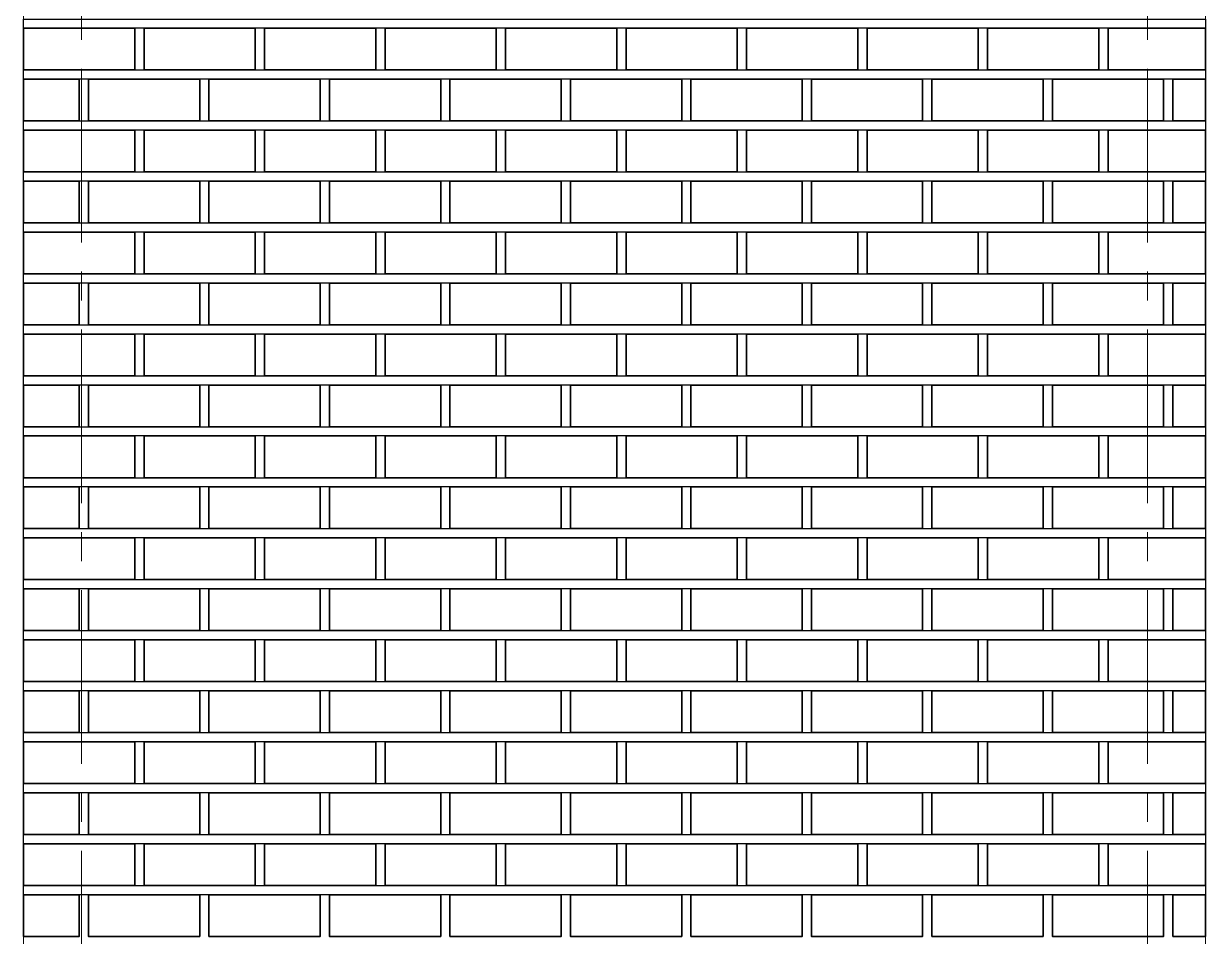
# Model space of a CAD drawing. Header units: millimetres. Extents: x 306212 to 393045, y -154783 to -111932.
# Drawn here: x 379303 to 381853, y -146567 to -144597 of the extents above; entities that cross this region are included whole.
import ezdxf

# ---------------------------------------------------------------- set-up
doc = ezdxf.new("R2010")
doc.units = ezdxf.units.MM
doc.linetypes.add('CENTER2', pattern=[1.125, 0.75, -0.125, 0.125, -0.125])
doc.layers.add('ahsap', color=222, linetype='Continuous', lineweight=13)
doc.layers.add('AKS', color=252, linetype='CENTER2')

msp = doc.modelspace()

# ---------------------------------------------------------------- linework, layer by layer
at = {"layer": 'ahsap'}
for p, q in [((379303.4, -140959.9), (379303.4, -147357.4)), ((381853.4, -140959.9), (381853.4, -147357.4))]:
    msp.add_line(p, q, dxfattribs=at)
at = {"layer": 'ahsap', "color": 251, "lineweight": 30}
for points in [[(379503.4, -144607.4), (379303.4, -144607.4), (379303.4, -144587.4), (381853.4, -144587.4), (381853.4, -144607.4), (379503.4, -144607.4)], [(379503.4, -144717.4), (379303.4, -144717.4), (379303.4, -144697.4), (381853.4, -144697.4), (381853.4, -144717.4), (379503.4, -144717.4)], [(379503.4, -144827.4), (379303.4, -144827.4), (379303.4, -144807.4), (381853.4, -144807.4), (381853.4, -144827.4), (379503.4, -144827.4)], [(379503.4, -144937.4), (379303.4, -144937.4), (379303.4, -144917.4), (381853.4, -144917.4), (381853.4, -144937.4), (379503.4, -144937.4)], [(379503.4, -145047.4), (379303.4, -145047.4), (379303.4, -145027.4), (381853.4, -145027.4), (381853.4, -145047.4), (379503.4, -145047.4)], [(379503.4, -145157.4), (379303.4, -145157.4), (379303.4, -145137.4), (381853.4, -145137.4), (381853.4, -145157.4), (379503.4, -145157.4)], [(379503.4, -145267.4), (379303.4, -145267.4), (379303.4, -145247.4), (381853.4, -145247.4), (381853.4, -145267.4), (379503.4, -145267.4)], [(379503.4, -145377.4), (379303.4, -145377.4), (379303.4, -145357.4), (381853.4, -145357.4), (381853.4, -145377.4), (379503.4, -145377.4)], [(379503.4, -145487.4), (379303.4, -145487.4), (379303.4, -145467.4), (381853.4, -145467.4), (381853.4, -145487.4), (379503.4, -145487.4)], [(379503.4, -145597.4), (379303.4, -145597.4), (379303.4, -145577.4), (381853.4, -145577.4), (381853.4, -145597.4), (379503.4, -145597.4)], [(379503.4, -145707.4), (379303.4, -145707.4), (379303.4, -145687.4), (381853.4, -145687.4), (381853.4, -145707.4), (379503.4, -145707.4)], [(379503.4, -145817.4), (379303.4, -145817.4), (379303.4, -145797.4), (381853.4, -145797.4), (381853.4, -145817.4), (379503.4, -145817.4)], [(379503.4, -145927.4), (379303.4, -145927.4), (379303.4, -145907.4), (381853.4, -145907.4), (381853.4, -145927.4), (379503.4, -145927.4)], [(379503.4, -146037.4), (379303.4, -146037.4), (379303.4, -146017.4), (381853.4, -146017.4), (381853.4, -146037.4), (379503.4, -146037.4)], [(379503.4, -146147.4), (379303.4, -146147.4), (379303.4, -146127.4), (381853.4, -146127.4), (381853.4, -146147.4), (379503.4, -146147.4)], [(379503.4, -146257.4), (379303.4, -146257.4), (379303.4, -146237.4), (381853.4, -146237.4), (381853.4, -146257.4), (379503.4, -146257.4)], [(379503.4, -146367.4), (379303.4, -146367.4), (379303.4, -146347.4), (381853.4, -146347.4), (381853.4, -146367.4), (379503.4, -146367.4)], [(379503.4, -146477.4), (379303.4, -146477.4), (379303.4, -146457.4), (381853.4, -146457.4), (381853.4, -146477.4), (379503.4, -146477.4)]]:
    msp.add_lwpolyline(points, dxfattribs=at)
at = {"layer": 'ahsap', "color": 26, "lineweight": 35}
for points in [[(379503.4, -144697.4), (379303.4, -144697.4), (379303.4, -144607.4), (379543.4, -144607.4), (379543.4, -144697.4), (379503.4, -144697.4)], [(379763.4, -144697.4), (379563.4, -144697.4), (379563.4, -144607.4), (379803.4, -144607.4), (379803.4, -144697.4), (379763.4, -144697.4)], [(380023.4, -144697.4), (379823.4, -144697.4), (379823.4, -144607.4), (380063.4, -144607.4), (380063.4, -144697.4), (380023.4, -144697.4)], [(380283.4, -144697.4), (380083.4, -144697.4), (380083.4, -144607.4), (380323.4, -144607.4), (380323.4, -144697.4), (380283.4, -144697.4)], [(380543.4, -144697.4), (380343.4, -144697.4), (380343.4, -144607.4), (380583.4, -144607.4), (380583.4, -144697.4), (380543.4, -144697.4)], [(380803.4, -144697.4), (380603.4, -144697.4), (380603.4, -144607.4), (380843.4, -144607.4), (380843.4, -144697.4), (380803.4, -144697.4)], [(381063.4, -144697.4), (380863.4, -144697.4), (380863.4, -144607.4), (381103.4, -144607.4), (381103.4, -144697.4), (381063.4, -144697.4)], [(381323.4, -144697.4), (381123.4, -144697.4), (381123.4, -144607.4), (381363.4, -144607.4), (381363.4, -144697.4), (381323.4, -144697.4)], [(381583.4, -144697.4), (381383.4, -144697.4), (381383.4, -144607.4), (381623.4, -144607.4), (381623.4, -144697.4), (381583.4, -144697.4)], [(381843.4, -144697.4), (381643.4, -144697.4), (381643.4, -144607.4), (381853.4, -144607.4), (381853.4, -144697.4), (381843.4, -144697.4)], [(379303.4, -144807.4), (379303.4, -144717.4), (379423.4, -144717.4), (379423.4, -144807.4), (379303.4, -144807.4)], [(379643.4, -144807.4), (379443.4, -144807.4), (379443.4, -144717.4), (379683.4, -144717.4), (379683.4, -144807.4), (379643.4, -144807.4)], [(379903.4, -144807.4), (379703.4, -144807.4), (379703.4, -144717.4), (379943.4, -144717.4), (379943.4, -144807.4), (379903.4, -144807.4)], [(380163.4, -144807.4), (379963.4, -144807.4), (379963.4, -144717.4), (380203.4, -144717.4), (380203.4, -144807.4), (380163.4, -144807.4)], [(380423.4, -144807.4), (380223.4, -144807.4), (380223.4, -144717.4), (380463.4, -144717.4), (380463.4, -144807.4), (380423.4, -144807.4)], [(380683.4, -144807.4), (380483.4, -144807.4), (380483.4, -144717.4), (380723.4, -144717.4), (380723.4, -144807.4), (380683.4, -144807.4)], [(380943.4, -144807.4), (380743.4, -144807.4), (380743.4, -144717.4), (380983.4, -144717.4), (380983.4, -144807.4), (380943.4, -144807.4)], [(381203.4, -144807.4), (381003.4, -144807.4), (381003.4, -144717.4), (381243.4, -144717.4), (381243.4, -144807.4), (381203.4, -144807.4)], [(381463.4, -144807.4), (381263.4, -144807.4), (381263.4, -144717.4), (381503.4, -144717.4), (381503.4, -144807.4), (381463.4, -144807.4)], [(381723.4, -144807.4), (381523.4, -144807.4), (381523.4, -144717.4), (381763.4, -144717.4), (381763.4, -144807.4), (381723.4, -144807.4)], [(381853.4, -144807.4), (381783.4, -144807.4), (381783.4, -144717.4), (381853.4, -144717.4), (381853.4, -144807.4), (381853.4, -144807.4)], [(379503.4, -144917.4), (379303.4, -144917.4), (379303.4, -144827.4), (379543.4, -144827.4), (379543.4, -144917.4), (379503.4, -144917.4)], [(379763.4, -144917.4), (379563.4, -144917.4), (379563.4, -144827.4), (379803.4, -144827.4), (379803.4, -144917.4), (379763.4, -144917.4)], [(380023.4, -144917.4), (379823.4, -144917.4), (379823.4, -144827.4), (380063.4, -144827.4), (380063.4, -144917.4), (380023.4, -144917.4)], [(380283.4, -144917.4), (380083.4, -144917.4), (380083.4, -144827.4), (380323.4, -144827.4), (380323.4, -144917.4), (380283.4, -144917.4)], [(380543.4, -144917.4), (380343.4, -144917.4), (380343.4, -144827.4), (380583.4, -144827.4), (380583.4, -144917.4), (380543.4, -144917.4)], [(380803.4, -144917.4), (380603.4, -144917.4), (380603.4, -144827.4), (380843.4, -144827.4), (380843.4, -144917.4), (380803.4, -144917.4)], [(381063.4, -144917.4), (380863.4, -144917.4), (380863.4, -144827.4), (381103.4, -144827.4), (381103.4, -144917.4), (381063.4, -144917.4)], [(381323.4, -144917.4), (381123.4, -144917.4), (381123.4, -144827.4), (381363.4, -144827.4), (381363.4, -144917.4), (381323.4, -144917.4)], [(381583.4, -144917.4), (381383.4, -144917.4), (381383.4, -144827.4), (381623.4, -144827.4), (381623.4, -144917.4), (381583.4, -144917.4)], [(381843.4, -144917.4), (381643.4, -144917.4), (381643.4, -144827.4), (381853.4, -144827.4), (381853.4, -144917.4), (381843.4, -144917.4)], [(379303.4, -145027.4), (379303.4, -144937.4), (379423.4, -144937.4), (379423.4, -145027.4), (379303.4, -145027.4)], [(379643.4, -145027.4), (379443.4, -145027.4), (379443.4, -144937.4), (379683.4, -144937.4), (379683.4, -145027.4), (379643.4, -145027.4)], [(379903.4, -145027.4), (379703.4, -145027.4), (379703.4, -144937.4), (379943.4, -144937.4), (379943.4, -145027.4), (379903.4, -145027.4)], [(380163.4, -145027.4), (379963.4, -145027.4), (379963.4, -144937.4), (380203.4, -144937.4), (380203.4, -145027.4), (380163.4, -145027.4)], [(380423.4, -145027.4), (380223.4, -145027.4), (380223.4, -144937.4), (380463.4, -144937.4), (380463.4, -145027.4), (380423.4, -145027.4)], [(380683.4, -145027.4), (380483.4, -145027.4), (380483.4, -144937.4), (380723.4, -144937.4), (380723.4, -145027.4), (380683.4, -145027.4)], [(380943.4, -145027.4), (380743.4, -145027.4), (380743.4, -144937.4), (380983.4, -144937.4), (380983.4, -145027.4), (380943.4, -145027.4)], [(381203.4, -145027.4), (381003.4, -145027.4), (381003.4, -144937.4), (381243.4, -144937.4), (381243.4, -145027.4), (381203.4, -145027.4)], [(381463.4, -145027.4), (381263.4, -145027.4), (381263.4, -144937.4), (381503.4, -144937.4), (381503.4, -145027.4), (381463.4, -145027.4)], [(381723.4, -145027.4), (381523.4, -145027.4), (381523.4, -144937.4), (381763.4, -144937.4), (381763.4, -145027.4), (381723.4, -145027.4)], [(381853.4, -145027.4), (381783.4, -145027.4), (381783.4, -144937.4), (381853.4, -144937.4), (381853.4, -145027.4), (381853.4, -145027.4)], [(379503.4, -145137.4), (379303.4, -145137.4), (379303.4, -145047.4), (379543.4, -145047.4), (379543.4, -145137.4), (379503.4, -145137.4)], [(379763.4, -145137.4), (379563.4, -145137.4), (379563.4, -145047.4), (379803.4, -145047.4), (379803.4, -145137.4), (379763.4, -145137.4)], [(380023.4, -145137.4), (379823.4, -145137.4), (379823.4, -145047.4), (380063.4, -145047.4), (380063.4, -145137.4), (380023.4, -145137.4)], [(380283.4, -145137.4), (380083.4, -145137.4), (380083.4, -145047.4), (380323.4, -145047.4), (380323.4, -145137.4), (380283.4, -145137.4)], [(380543.4, -145137.4), (380343.4, -145137.4), (380343.4, -145047.4), (380583.4, -145047.4), (380583.4, -145137.4), (380543.4, -145137.4)], [(380803.4, -145137.4), (380603.4, -145137.4), (380603.4, -145047.4), (380843.4, -145047.4), (380843.4, -145137.4), (380803.4, -145137.4)], [(381063.4, -145137.4), (380863.4, -145137.4), (380863.4, -145047.4), (381103.4, -145047.4), (381103.4, -145137.4), (381063.4, -145137.4)], [(381323.4, -145137.4), (381123.4, -145137.4), (381123.4, -145047.4), (381363.4, -145047.4), (381363.4, -145137.4), (381323.4, -145137.4)], [(381583.4, -145137.4), (381383.4, -145137.4), (381383.4, -145047.4), (381623.4, -145047.4), (381623.4, -145137.4), (381583.4, -145137.4)], [(381843.4, -145137.4), (381643.4, -145137.4), (381643.4, -145047.4), (381853.4, -145047.4), (381853.4, -145137.4), (381843.4, -145137.4)], [(379303.4, -145247.4), (379303.4, -145157.4), (379423.4, -145157.4), (379423.4, -145247.4), (379303.4, -145247.4)], [(379643.4, -145247.4), (379443.4, -145247.4), (379443.4, -145157.4), (379683.4, -145157.4), (379683.4, -145247.4), (379643.4, -145247.4)], [(379903.4, -145247.4), (379703.4, -145247.4), (379703.4, -145157.4), (379943.4, -145157.4), (379943.4, -145247.4), (379903.4, -145247.4)], [(380163.4, -145247.4), (379963.4, -145247.4), (379963.4, -145157.4), (380203.4, -145157.4), (380203.4, -145247.4), (380163.4, -145247.4)], [(380423.4, -145247.4), (380223.4, -145247.4), (380223.4, -145157.4), (380463.4, -145157.4), (380463.4, -145247.4), (380423.4, -145247.4)], [(380683.4, -145247.4), (380483.4, -145247.4), (380483.4, -145157.4), (380723.4, -145157.4), (380723.4, -145247.4), (380683.4, -145247.4)], [(380943.4, -145247.4), (380743.4, -145247.4), (380743.4, -145157.4), (380983.4, -145157.4), (380983.4, -145247.4), (380943.4, -145247.4)], [(381203.4, -145247.4), (381003.4, -145247.4), (381003.4, -145157.4), (381243.4, -145157.4), (381243.4, -145247.4), (381203.4, -145247.4)], [(381463.4, -145247.4), (381263.4, -145247.4), (381263.4, -145157.4), (381503.4, -145157.4), (381503.4, -145247.4), (381463.4, -145247.4)], [(381723.4, -145247.4), (381523.4, -145247.4), (381523.4, -145157.4), (381763.4, -145157.4), (381763.4, -145247.4), (381723.4, -145247.4)], [(381853.4, -145247.4), (381783.4, -145247.4), (381783.4, -145157.4), (381853.4, -145157.4), (381853.4, -145247.4), (381853.4, -145247.4)], [(379503.4, -145357.4), (379303.4, -145357.4), (379303.4, -145267.4), (379543.4, -145267.4), (379543.4, -145357.4), (379503.4, -145357.4)], [(379763.4, -145357.4), (379563.4, -145357.4), (379563.4, -145267.4), (379803.4, -145267.4), (379803.4, -145357.4), (379763.4, -145357.4)], [(380023.4, -145357.4), (379823.4, -145357.4), (379823.4, -145267.4), (380063.4, -145267.4), (380063.4, -145357.4), (380023.4, -145357.4)], [(380283.4, -145357.4), (380083.4, -145357.4), (380083.4, -145267.4), (380323.4, -145267.4), (380323.4, -145357.4), (380283.4, -145357.4)], [(380543.4, -145357.4), (380343.4, -145357.4), (380343.4, -145267.4), (380583.4, -145267.4), (380583.4, -145357.4), (380543.4, -145357.4)], [(380803.4, -145357.4), (380603.4, -145357.4), (380603.4, -145267.4), (380843.4, -145267.4), (380843.4, -145357.4), (380803.4, -145357.4)], [(381063.4, -145357.4), (380863.4, -145357.4), (380863.4, -145267.4), (381103.4, -145267.4), (381103.4, -145357.4), (381063.4, -145357.4)], [(381323.4, -145357.4), (381123.4, -145357.4), (381123.4, -145267.4), (381363.4, -145267.4), (381363.4, -145357.4), (381323.4, -145357.4)], [(381583.4, -145357.4), (381383.4, -145357.4), (381383.4, -145267.4), (381623.4, -145267.4), (381623.4, -145357.4), (381583.4, -145357.4)], [(381843.4, -145357.4), (381643.4, -145357.4), (381643.4, -145267.4), (381853.4, -145267.4), (381853.4, -145357.4), (381843.4, -145357.4)], [(379303.4, -145467.4), (379303.4, -145377.4), (379423.4, -145377.4), (379423.4, -145467.4), (379303.4, -145467.4)], [(379643.4, -145467.4), (379443.4, -145467.4), (379443.4, -145377.4), (379683.4, -145377.4), (379683.4, -145467.4), (379643.4, -145467.4)], [(379903.4, -145467.4), (379703.4, -145467.4), (379703.4, -145377.4), (379943.4, -145377.4), (379943.4, -145467.4), (379903.4, -145467.4)], [(380163.4, -145467.4), (379963.4, -145467.4), (379963.4, -145377.4), (380203.4, -145377.4), (380203.4, -145467.4), (380163.4, -145467.4)], [(380423.4, -145467.4), (380223.4, -145467.4), (380223.4, -145377.4), (380463.4, -145377.4), (380463.4, -145467.4), (380423.4, -145467.4)], [(380683.4, -145467.4), (380483.4, -145467.4), (380483.4, -145377.4), (380723.4, -145377.4), (380723.4, -145467.4), (380683.4, -145467.4)], [(380943.4, -145467.4), (380743.4, -145467.4), (380743.4, -145377.4), (380983.4, -145377.4), (380983.4, -145467.4), (380943.4, -145467.4)], [(381203.4, -145467.4), (381003.4, -145467.4), (381003.4, -145377.4), (381243.4, -145377.4), (381243.4, -145467.4), (381203.4, -145467.4)], [(381463.4, -145467.4), (381263.4, -145467.4), (381263.4, -145377.4), (381503.4, -145377.4), (381503.4, -145467.4), (381463.4, -145467.4)], [(381723.4, -145467.4), (381523.4, -145467.4), (381523.4, -145377.4), (381763.4, -145377.4), (381763.4, -145467.4), (381723.4, -145467.4)], [(381853.4, -145467.4), (381783.4, -145467.4), (381783.4, -145377.4), (381853.4, -145377.4), (381853.4, -145467.4), (381853.4, -145467.4)], [(379503.4, -145577.4), (379303.4, -145577.4), (379303.4, -145487.4), (379543.4, -145487.4), (379543.4, -145577.4), (379503.4, -145577.4)], [(379763.4, -145577.4), (379563.4, -145577.4), (379563.4, -145487.4), (379803.4, -145487.4), (379803.4, -145577.4), (379763.4, -145577.4)], [(380023.4, -145577.4), (379823.4, -145577.4), (379823.4, -145487.4), (380063.4, -145487.4), (380063.4, -145577.4), (380023.4, -145577.4)], [(380283.4, -145577.4), (380083.4, -145577.4), (380083.4, -145487.4), (380323.4, -145487.4), (380323.4, -145577.4), (380283.4, -145577.4)], [(380543.4, -145577.4), (380343.4, -145577.4), (380343.4, -145487.4), (380583.4, -145487.4), (380583.4, -145577.4), (380543.4, -145577.4)], [(380803.4, -145577.4), (380603.4, -145577.4), (380603.4, -145487.4), (380843.4, -145487.4), (380843.4, -145577.4), (380803.4, -145577.4)], [(381063.4, -145577.4), (380863.4, -145577.4), (380863.4, -145487.4), (381103.4, -145487.4), (381103.4, -145577.4), (381063.4, -145577.4)], [(381323.4, -145577.4), (381123.4, -145577.4), (381123.4, -145487.4), (381363.4, -145487.4), (381363.4, -145577.4), (381323.4, -145577.4)], [(381583.4, -145577.4), (381383.4, -145577.4), (381383.4, -145487.4), (381623.4, -145487.4), (381623.4, -145577.4), (381583.4, -145577.4)], [(381843.4, -145577.4), (381643.4, -145577.4), (381643.4, -145487.4), (381853.4, -145487.4), (381853.4, -145577.4), (381843.4, -145577.4)], [(379303.4, -145687.4), (379303.4, -145597.4), (379423.4, -145597.4), (379423.4, -145687.4), (379303.4, -145687.4)], [(379643.4, -145687.4), (379443.4, -145687.4), (379443.4, -145597.4), (379683.4, -145597.4), (379683.4, -145687.4), (379643.4, -145687.4)], [(379903.4, -145687.4), (379703.4, -145687.4), (379703.4, -145597.4), (379943.4, -145597.4), (379943.4, -145687.4), (379903.4, -145687.4)], [(380163.4, -145687.4), (379963.4, -145687.4), (379963.4, -145597.4), (380203.4, -145597.4), (380203.4, -145687.4), (380163.4, -145687.4)], [(380423.4, -145687.4), (380223.4, -145687.4), (380223.4, -145597.4), (380463.4, -145597.4), (380463.4, -145687.4), (380423.4, -145687.4)], [(380683.4, -145687.4), (380483.4, -145687.4), (380483.4, -145597.4), (380723.4, -145597.4), (380723.4, -145687.4), (380683.4, -145687.4)], [(380943.4, -145687.4), (380743.4, -145687.4), (380743.4, -145597.4), (380983.4, -145597.4), (380983.4, -145687.4), (380943.4, -145687.4)], [(381203.4, -145687.4), (381003.4, -145687.4), (381003.4, -145597.4), (381243.4, -145597.4), (381243.4, -145687.4), (381203.4, -145687.4)], [(381463.4, -145687.4), (381263.4, -145687.4), (381263.4, -145597.4), (381503.4, -145597.4), (381503.4, -145687.4), (381463.4, -145687.4)], [(381723.4, -145687.4), (381523.4, -145687.4), (381523.4, -145597.4), (381763.4, -145597.4), (381763.4, -145687.4), (381723.4, -145687.4)], [(381853.4, -145687.4), (381783.4, -145687.4), (381783.4, -145597.4), (381853.4, -145597.4), (381853.4, -145687.4), (381853.4, -145687.4)], [(379503.4, -145797.4), (379303.4, -145797.4), (379303.4, -145707.4), (379543.4, -145707.4), (379543.4, -145797.4), (379503.4, -145797.4)], [(379763.4, -145797.4), (379563.4, -145797.4), (379563.4, -145707.4), (379803.4, -145707.4), (379803.4, -145797.4), (379763.4, -145797.4)], [(380023.4, -145797.4), (379823.4, -145797.4), (379823.4, -145707.4), (380063.4, -145707.4), (380063.4, -145797.4), (380023.4, -145797.4)], [(380283.4, -145797.4), (380083.4, -145797.4), (380083.4, -145707.4), (380323.4, -145707.4), (380323.4, -145797.4), (380283.4, -145797.4)], [(380543.4, -145797.4), (380343.4, -145797.4), (380343.4, -145707.4), (380583.4, -145707.4), (380583.4, -145797.4), (380543.4, -145797.4)], [(380803.4, -145797.4), (380603.4, -145797.4), (380603.4, -145707.4), (380843.4, -145707.4), (380843.4, -145797.4), (380803.4, -145797.4)], [(381063.4, -145797.4), (380863.4, -145797.4), (380863.4, -145707.4), (381103.4, -145707.4), (381103.4, -145797.4), (381063.4, -145797.4)], [(381323.4, -145797.4), (381123.4, -145797.4), (381123.4, -145707.4), (381363.4, -145707.4), (381363.4, -145797.4), (381323.4, -145797.4)], [(381583.4, -145797.4), (381383.4, -145797.4), (381383.4, -145707.4), (381623.4, -145707.4), (381623.4, -145797.4), (381583.4, -145797.4)], [(381843.4, -145797.4), (381643.4, -145797.4), (381643.4, -145707.4), (381853.4, -145707.4), (381853.4, -145797.4), (381843.4, -145797.4)], [(379303.4, -145907.4), (379303.4, -145817.4), (379423.4, -145817.4), (379423.4, -145907.4), (379303.4, -145907.4)], [(379643.4, -145907.4), (379443.4, -145907.4), (379443.4, -145817.4), (379683.4, -145817.4), (379683.4, -145907.4), (379643.4, -145907.4)], [(379903.4, -145907.4), (379703.4, -145907.4), (379703.4, -145817.4), (379943.4, -145817.4), (379943.4, -145907.4), (379903.4, -145907.4)], [(380163.4, -145907.4), (379963.4, -145907.4), (379963.4, -145817.4), (380203.4, -145817.4), (380203.4, -145907.4), (380163.4, -145907.4)], [(380423.4, -145907.4), (380223.4, -145907.4), (380223.4, -145817.4), (380463.4, -145817.4), (380463.4, -145907.4), (380423.4, -145907.4)], [(380683.4, -145907.4), (380483.4, -145907.4), (380483.4, -145817.4), (380723.4, -145817.4), (380723.4, -145907.4), (380683.4, -145907.4)], [(380943.4, -145907.4), (380743.4, -145907.4), (380743.4, -145817.4), (380983.4, -145817.4), (380983.4, -145907.4), (380943.4, -145907.4)], [(381203.4, -145907.4), (381003.4, -145907.4), (381003.4, -145817.4), (381243.4, -145817.4), (381243.4, -145907.4), (381203.4, -145907.4)], [(381463.4, -145907.4), (381263.4, -145907.4), (381263.4, -145817.4), (381503.4, -145817.4), (381503.4, -145907.4), (381463.4, -145907.4)], [(381723.4, -145907.4), (381523.4, -145907.4), (381523.4, -145817.4), (381763.4, -145817.4), (381763.4, -145907.4), (381723.4, -145907.4)], [(381853.4, -145907.4), (381783.4, -145907.4), (381783.4, -145817.4), (381853.4, -145817.4), (381853.4, -145907.4), (381853.4, -145907.4)], [(379503.4, -146017.4), (379303.4, -146017.4), (379303.4, -145927.4), (379543.4, -145927.4), (379543.4, -146017.4), (379503.4, -146017.4)], [(379763.4, -146017.4), (379563.4, -146017.4), (379563.4, -145927.4), (379803.4, -145927.4), (379803.4, -146017.4), (379763.4, -146017.4)], [(380023.4, -146017.4), (379823.4, -146017.4), (379823.4, -145927.4), (380063.4, -145927.4), (380063.4, -146017.4), (380023.4, -146017.4)], [(380283.4, -146017.4), (380083.4, -146017.4), (380083.4, -145927.4), (380323.4, -145927.4), (380323.4, -146017.4), (380283.4, -146017.4)], [(380543.4, -146017.4), (380343.4, -146017.4), (380343.4, -145927.4), (380583.4, -145927.4), (380583.4, -146017.4), (380543.4, -146017.4)], [(380803.4, -146017.4), (380603.4, -146017.4), (380603.4, -145927.4), (380843.4, -145927.4), (380843.4, -146017.4), (380803.4, -146017.4)], [(381063.4, -146017.4), (380863.4, -146017.4), (380863.4, -145927.4), (381103.4, -145927.4), (381103.4, -146017.4), (381063.4, -146017.4)], [(381323.4, -146017.4), (381123.4, -146017.4), (381123.4, -145927.4), (381363.4, -145927.4), (381363.4, -146017.4), (381323.4, -146017.4)], [(381583.4, -146017.4), (381383.4, -146017.4), (381383.4, -145927.4), (381623.4, -145927.4), (381623.4, -146017.4), (381583.4, -146017.4)], [(381843.4, -146017.4), (381643.4, -146017.4), (381643.4, -145927.4), (381853.4, -145927.4), (381853.4, -146017.4), (381843.4, -146017.4)], [(379303.4, -146127.4), (379303.4, -146037.4), (379423.4, -146037.4), (379423.4, -146127.4), (379303.4, -146127.4)], [(379643.4, -146127.4), (379443.4, -146127.4), (379443.4, -146037.4), (379683.4, -146037.4), (379683.4, -146127.4), (379643.4, -146127.4)], [(379903.4, -146127.4), (379703.4, -146127.4), (379703.4, -146037.4), (379943.4, -146037.4), (379943.4, -146127.4), (379903.4, -146127.4)], [(380163.4, -146127.4), (379963.4, -146127.4), (379963.4, -146037.4), (380203.4, -146037.4), (380203.4, -146127.4), (380163.4, -146127.4)], [(380423.4, -146127.4), (380223.4, -146127.4), (380223.4, -146037.4), (380463.4, -146037.4), (380463.4, -146127.4), (380423.4, -146127.4)], [(380683.4, -146127.4), (380483.4, -146127.4), (380483.4, -146037.4), (380723.4, -146037.4), (380723.4, -146127.4), (380683.4, -146127.4)], [(380943.4, -146127.4), (380743.4, -146127.4), (380743.4, -146037.4), (380983.4, -146037.4), (380983.4, -146127.4), (380943.4, -146127.4)], [(381203.4, -146127.4), (381003.4, -146127.4), (381003.4, -146037.4), (381243.4, -146037.4), (381243.4, -146127.4), (381203.4, -146127.4)], [(381463.4, -146127.4), (381263.4, -146127.4), (381263.4, -146037.4), (381503.4, -146037.4), (381503.4, -146127.4), (381463.4, -146127.4)], [(381723.4, -146127.4), (381523.4, -146127.4), (381523.4, -146037.4), (381763.4, -146037.4), (381763.4, -146127.4), (381723.4, -146127.4)], [(381853.4, -146127.4), (381783.4, -146127.4), (381783.4, -146037.4), (381853.4, -146037.4), (381853.4, -146127.4), (381853.4, -146127.4)], [(379503.4, -146237.4), (379303.4, -146237.4), (379303.4, -146147.4), (379543.4, -146147.4), (379543.4, -146237.4), (379503.4, -146237.4)], [(379763.4, -146237.4), (379563.4, -146237.4), (379563.4, -146147.4), (379803.4, -146147.4), (379803.4, -146237.4), (379763.4, -146237.4)], [(380023.4, -146237.4), (379823.4, -146237.4), (379823.4, -146147.4), (380063.4, -146147.4), (380063.4, -146237.4), (380023.4, -146237.4)], [(380283.4, -146237.4), (380083.4, -146237.4), (380083.4, -146147.4), (380323.4, -146147.4), (380323.4, -146237.4), (380283.4, -146237.4)], [(380543.4, -146237.4), (380343.4, -146237.4), (380343.4, -146147.4), (380583.4, -146147.4), (380583.4, -146237.4), (380543.4, -146237.4)], [(380803.4, -146237.4), (380603.4, -146237.4), (380603.4, -146147.4), (380843.4, -146147.4), (380843.4, -146237.4), (380803.4, -146237.4)], [(381063.4, -146237.4), (380863.4, -146237.4), (380863.4, -146147.4), (381103.4, -146147.4), (381103.4, -146237.4), (381063.4, -146237.4)], [(381323.4, -146237.4), (381123.4, -146237.4), (381123.4, -146147.4), (381363.4, -146147.4), (381363.4, -146237.4), (381323.4, -146237.4)], [(381583.4, -146237.4), (381383.4, -146237.4), (381383.4, -146147.4), (381623.4, -146147.4), (381623.4, -146237.4), (381583.4, -146237.4)], [(381843.4, -146237.4), (381643.4, -146237.4), (381643.4, -146147.4), (381853.4, -146147.4), (381853.4, -146237.4), (381843.4, -146237.4)], [(379303.4, -146347.4), (379303.4, -146257.4), (379423.4, -146257.4), (379423.4, -146347.4), (379303.4, -146347.4)], [(379643.4, -146347.4), (379443.4, -146347.4), (379443.4, -146257.4), (379683.4, -146257.4), (379683.4, -146347.4), (379643.4, -146347.4)], [(379903.4, -146347.4), (379703.4, -146347.4), (379703.4, -146257.4), (379943.4, -146257.4), (379943.4, -146347.4), (379903.4, -146347.4)], [(380163.4, -146347.4), (379963.4, -146347.4), (379963.4, -146257.4), (380203.4, -146257.4), (380203.4, -146347.4), (380163.4, -146347.4)], [(380423.4, -146347.4), (380223.4, -146347.4), (380223.4, -146257.4), (380463.4, -146257.4), (380463.4, -146347.4), (380423.4, -146347.4)], [(380683.4, -146347.4), (380483.4, -146347.4), (380483.4, -146257.4), (380723.4, -146257.4), (380723.4, -146347.4), (380683.4, -146347.4)], [(380943.4, -146347.4), (380743.4, -146347.4), (380743.4, -146257.4), (380983.4, -146257.4), (380983.4, -146347.4), (380943.4, -146347.4)], [(381203.4, -146347.4), (381003.4, -146347.4), (381003.4, -146257.4), (381243.4, -146257.4), (381243.4, -146347.4), (381203.4, -146347.4)], [(381463.4, -146347.4), (381263.4, -146347.4), (381263.4, -146257.4), (381503.4, -146257.4), (381503.4, -146347.4), (381463.4, -146347.4)], [(381723.4, -146347.4), (381523.4, -146347.4), (381523.4, -146257.4), (381763.4, -146257.4), (381763.4, -146347.4), (381723.4, -146347.4)], [(381853.4, -146347.4), (381783.4, -146347.4), (381783.4, -146257.4), (381853.4, -146257.4), (381853.4, -146347.4), (381853.4, -146347.4)], [(379503.4, -146457.4), (379303.4, -146457.4), (379303.4, -146367.4), (379543.4, -146367.4), (379543.4, -146457.4), (379503.4, -146457.4)], [(379763.4, -146457.4), (379563.4, -146457.4), (379563.4, -146367.4), (379803.4, -146367.4), (379803.4, -146457.4), (379763.4, -146457.4)], [(380023.4, -146457.4), (379823.4, -146457.4), (379823.4, -146367.4), (380063.4, -146367.4), (380063.4, -146457.4), (380023.4, -146457.4)], [(380283.4, -146457.4), (380083.4, -146457.4), (380083.4, -146367.4), (380323.4, -146367.4), (380323.4, -146457.4), (380283.4, -146457.4)], [(380543.4, -146457.4), (380343.4, -146457.4), (380343.4, -146367.4), (380583.4, -146367.4), (380583.4, -146457.4), (380543.4, -146457.4)], [(380803.4, -146457.4), (380603.4, -146457.4), (380603.4, -146367.4), (380843.4, -146367.4), (380843.4, -146457.4), (380803.4, -146457.4)], [(381063.4, -146457.4), (380863.4, -146457.4), (380863.4, -146367.4), (381103.4, -146367.4), (381103.4, -146457.4), (381063.4, -146457.4)], [(381323.4, -146457.4), (381123.4, -146457.4), (381123.4, -146367.4), (381363.4, -146367.4), (381363.4, -146457.4), (381323.4, -146457.4)], [(381583.4, -146457.4), (381383.4, -146457.4), (381383.4, -146367.4), (381623.4, -146367.4), (381623.4, -146457.4), (381583.4, -146457.4)], [(381843.4, -146457.4), (381643.4, -146457.4), (381643.4, -146367.4), (381853.4, -146367.4), (381853.4, -146457.4), (381843.4, -146457.4)], [(379303.4, -146567.4), (379303.4, -146477.4), (379423.4, -146477.4), (379423.4, -146567.4), (379303.4, -146567.4)], [(379643.4, -146567.4), (379443.4, -146567.4), (379443.4, -146477.4), (379683.4, -146477.4), (379683.4, -146567.4), (379643.4, -146567.4)], [(379903.4, -146567.4), (379703.4, -146567.4), (379703.4, -146477.4), (379943.4, -146477.4), (379943.4, -146567.4), (379903.4, -146567.4)], [(380163.4, -146567.4), (379963.4, -146567.4), (379963.4, -146477.4), (380203.4, -146477.4), (380203.4, -146567.4), (380163.4, -146567.4)], [(380423.4, -146567.4), (380223.4, -146567.4), (380223.4, -146477.4), (380463.4, -146477.4), (380463.4, -146567.4), (380423.4, -146567.4)], [(380683.4, -146567.4), (380483.4, -146567.4), (380483.4, -146477.4), (380723.4, -146477.4), (380723.4, -146567.4), (380683.4, -146567.4)], [(380943.4, -146567.4), (380743.4, -146567.4), (380743.4, -146477.4), (380983.4, -146477.4), (380983.4, -146567.4), (380943.4, -146567.4)], [(381203.4, -146567.4), (381003.4, -146567.4), (381003.4, -146477.4), (381243.4, -146477.4), (381243.4, -146567.4), (381203.4, -146567.4)], [(381463.4, -146567.4), (381263.4, -146567.4), (381263.4, -146477.4), (381503.4, -146477.4), (381503.4, -146567.4), (381463.4, -146567.4)], [(381723.4, -146567.4), (381523.4, -146567.4), (381523.4, -146477.4), (381763.4, -146477.4), (381763.4, -146567.4), (381723.4, -146567.4)], [(381853.4, -146567.4), (381783.4, -146567.4), (381783.4, -146477.4), (381853.4, -146477.4), (381853.4, -146567.4), (381853.4, -146567.4)]]:
    msp.add_lwpolyline(points, dxfattribs=at)
at = {"layer": 'AKS', "lineweight": 5, "ltscale": 500}
for p, q in [((379428.4, -150695.1), (379428.4, -140571.2)), ((381728.4, -150695.1), (381728.4, -140571.2))]:
    msp.add_line(p, q, dxfattribs=at)

doc.saveas('drawing.dxf')
